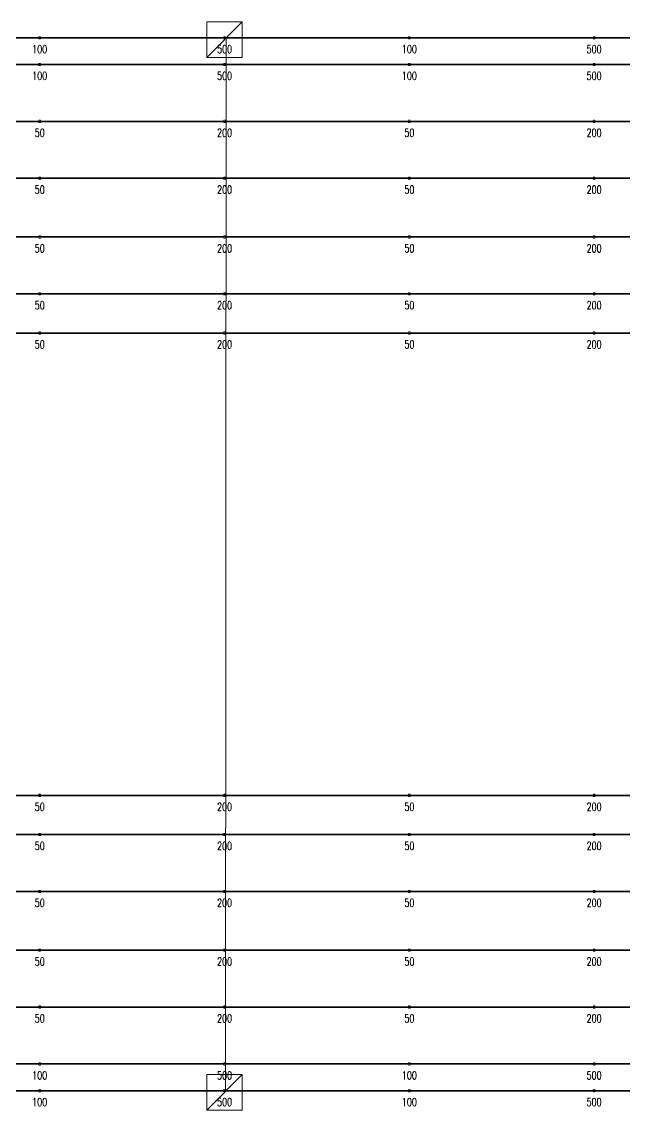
# Model space of a CAD drawing. Header units: millimetres. Extents: x 380619 to 446324, y 8350 to 38950.
# Drawn here: x 397345 to 414297, y 8350 to 38950 of the extents above; entities that cross this region are included whole.
import ezdxf

# ---------------------------------------------------------------- set-up
doc = ezdxf.new("R2010")
doc.units = ezdxf.units.MM
doc.layers.add('Current plane_Column', color=7, linetype='Continuous', true_color=0x4b00ff)
doc.layers.add('NDC_S-TENDON', color=6, linetype='Continuous', lineweight=35)
doc.layers.add('NDC_S_ANNO', color=7, linetype='Continuous', lineweight=20)
doc.styles.add('NDC_ANNO', font='', dxfattribs={"width": 0.8})
doc.styles.get('NDC_ANNO').set_extended_font_data('Dotum')

# ---------------------------------------------------------------- blocks, each defined once
blk = doc.blocks.new('HTB TDX')
at = {"layer": 'NDC_S-TENDON', "linetype": 'Continuous'}
for points, elevation in [([(15290, 29000, 20, 20, 0), (15270, 29035, 20, 20, 0), (15230, 29035, 20, 20, 0), (15210, 29000, 20, 20, 0), (15230, 28965, 20, 20, 0), (15270, 28965, 20, 20, 0)], 3200), ([(15290, 29000, 20, 20, 0), (15270, 29035, 20, 20, 0), (15230, 29035, 20, 20, 0), (15210, 29000, 20, 20, 0), (15230, 28965, 20, 20, 0), (15270, 28965, 20, 20, 0)], 3200), ([(20490, 29000, 20, 20, 0), (20470, 29035, 20, 20, 0), (20430, 29035, 20, 20, 0), (20410, 29000, 20, 20, 0), (20430, 28965, 20, 20, 0), (20470, 28965, 20, 20, 0)], 3600), ([(20490, 29000, 20, 20, 0), (20470, 29035, 20, 20, 0), (20430, 29035, 20, 20, 0), (20410, 29000, 20, 20, 0), (20430, 28965, 20, 20, 0), (20470, 28965, 20, 20, 0)], 3600), ([(20490, 29000, 20, 20, 0), (20470, 29035, 20, 20, 0), (20430, 29035, 20, 20, 0), (20410, 29000, 20, 20, 0), (20430, 28965, 20, 20, 0), (20470, 28965, 20, 20, 0)], 3600), ([(20490, 29000, 20, 20, 0), (20470, 29035, 20, 20, 0), (20430, 29035, 20, 20, 0), (20410, 29000, 20, 20, 0), (20430, 28965, 20, 20, 0), (20470, 28965, 20, 20, 0)], 3600), ([(25690, 29000, 20, 20, 0), (25670, 29035, 20, 20, 0), (25630, 29035, 20, 20, 0), (25610, 29000, 20, 20, 0), (25630, 28965, 20, 20, 0), (25670, 28965, 20, 20, 0)], 3200), ([(25690, 29000, 20, 20, 0), (25670, 29035, 20, 20, 0), (25630, 29035, 20, 20, 0), (25610, 29000, 20, 20, 0), (25630, 28965, 20, 20, 0), (25670, 28965, 20, 20, 0)], 3200), ([(30890, 29000, 20, 20, 0), (30870, 29035, 20, 20, 0), (30830, 29035, 20, 20, 0), (30810, 29000, 20, 20, 0), (30830, 28965, 20, 20, 0), (30870, 28965, 20, 20, 0)], 3600), ([(30890, 29000, 20, 20, 0), (30870, 29035, 20, 20, 0), (30830, 29035, 20, 20, 0), (30810, 29000, 20, 20, 0), (30830, 28965, 20, 20, 0), (30870, 28965, 20, 20, 0)], 3600), ([(30890, 29000, 20, 20, 0), (30870, 29035, 20, 20, 0), (30830, 29035, 20, 20, 0), (30810, 29000, 20, 20, 0), (30830, 28965, 20, 20, 0), (30870, 28965, 20, 20, 0)], 3600), ([(30890, 29000, 20, 20, 0), (30870, 29035, 20, 20, 0), (30830, 29035, 20, 20, 0), (30810, 29000, 20, 20, 0), (30830, 28965, 20, 20, 0), (30870, 28965, 20, 20, 0)], 3600), ([(15290, 28250, 20, 20, 0), (15270, 28285, 20, 20, 0), (15230, 28285, 20, 20, 0), (15210, 28250, 20, 20, 0), (15230, 28215, 20, 20, 0), (15270, 28215, 20, 20, 0)], 3200), ([(15290, 28250, 20, 20, 0), (15270, 28285, 20, 20, 0), (15230, 28285, 20, 20, 0), (15210, 28250, 20, 20, 0), (15230, 28215, 20, 20, 0), (15270, 28215, 20, 20, 0)], 3200), ([(20490, 28250, 20, 20, 0), (20470, 28285, 20, 20, 0), (20430, 28285, 20, 20, 0), (20410, 28250, 20, 20, 0), (20430, 28215, 20, 20, 0), (20470, 28215, 20, 20, 0)], 3600), ([(20490, 28250, 20, 20, 0), (20470, 28285, 20, 20, 0), (20430, 28285, 20, 20, 0), (20410, 28250, 20, 20, 0), (20430, 28215, 20, 20, 0), (20470, 28215, 20, 20, 0)], 3600), ([(20490, 28250, 20, 20, 0), (20470, 28285, 20, 20, 0), (20430, 28285, 20, 20, 0), (20410, 28250, 20, 20, 0), (20430, 28215, 20, 20, 0), (20470, 28215, 20, 20, 0)], 3600), ([(20490, 28250, 20, 20, 0), (20470, 28285, 20, 20, 0), (20430, 28285, 20, 20, 0), (20410, 28250, 20, 20, 0), (20430, 28215, 20, 20, 0), (20470, 28215, 20, 20, 0)], 3600), ([(25690, 28250, 20, 20, 0), (25670, 28285, 20, 20, 0), (25630, 28285, 20, 20, 0), (25610, 28250, 20, 20, 0), (25630, 28215, 20, 20, 0), (25670, 28215, 20, 20, 0)], 3200), ([(25690, 28250, 20, 20, 0), (25670, 28285, 20, 20, 0), (25630, 28285, 20, 20, 0), (25610, 28250, 20, 20, 0), (25630, 28215, 20, 20, 0), (25670, 28215, 20, 20, 0)], 3200), ([(30890, 28250, 20, 20, 0), (30870, 28285, 20, 20, 0), (30830, 28285, 20, 20, 0), (30810, 28250, 20, 20, 0), (30830, 28215, 20, 20, 0), (30870, 28215, 20, 20, 0)], 3600), ([(30890, 28250, 20, 20, 0), (30870, 28285, 20, 20, 0), (30830, 28285, 20, 20, 0), (30810, 28250, 20, 20, 0), (30830, 28215, 20, 20, 0), (30870, 28215, 20, 20, 0)], 3600), ([(30890, 28250, 20, 20, 0), (30870, 28285, 20, 20, 0), (30830, 28285, 20, 20, 0), (30810, 28250, 20, 20, 0), (30830, 28215, 20, 20, 0), (30870, 28215, 20, 20, 0)], 3600), ([(30890, 28250, 20, 20, 0), (30870, 28285, 20, 20, 0), (30830, 28285, 20, 20, 0), (30810, 28250, 20, 20, 0), (30830, 28215, 20, 20, 0), (30870, 28215, 20, 20, 0)], 3600), ([(15290, 26650, 20, 20, 0), (15270, 26685, 20, 20, 0), (15230, 26685, 20, 20, 0), (15210, 26650, 20, 20, 0), (15230, 26615, 20, 20, 0), (15270, 26615, 20, 20, 0)], 3500), ([(15290, 26650, 20, 20, 0), (15270, 26685, 20, 20, 0), (15230, 26685, 20, 20, 0), (15210, 26650, 20, 20, 0), (15230, 26615, 20, 20, 0), (15270, 26615, 20, 20, 0)], 3500), ([(20490, 26650, 20, 20, 0), (20470, 26685, 20, 20, 0), (20430, 26685, 20, 20, 0), (20410, 26650, 20, 20, 0), (20430, 26615, 20, 20, 0), (20470, 26615, 20, 20, 0)], 3650), ([(20490, 26650, 20, 20, 0), (20470, 26685, 20, 20, 0), (20430, 26685, 20, 20, 0), (20410, 26650, 20, 20, 0), (20430, 26615, 20, 20, 0), (20470, 26615, 20, 20, 0)], 3650), ([(20490, 26650, 20, 20, 0), (20470, 26685, 20, 20, 0), (20430, 26685, 20, 20, 0), (20410, 26650, 20, 20, 0), (20430, 26615, 20, 20, 0), (20470, 26615, 20, 20, 0)], 3650), ([(20490, 26650, 20, 20, 0), (20470, 26685, 20, 20, 0), (20430, 26685, 20, 20, 0), (20410, 26650, 20, 20, 0), (20430, 26615, 20, 20, 0), (20470, 26615, 20, 20, 0)], 3650), ([(25690, 26650, 20, 20, 0), (25670, 26685, 20, 20, 0), (25630, 26685, 20, 20, 0), (25610, 26650, 20, 20, 0), (25630, 26615, 20, 20, 0), (25670, 26615, 20, 20, 0)], 3500), ([(25690, 26650, 20, 20, 0), (25670, 26685, 20, 20, 0), (25630, 26685, 20, 20, 0), (25610, 26650, 20, 20, 0), (25630, 26615, 20, 20, 0), (25670, 26615, 20, 20, 0)], 3500), ([(30890, 26650, 20, 20, 0), (30870, 26685, 20, 20, 0), (30830, 26685, 20, 20, 0), (30810, 26650, 20, 20, 0), (30830, 26615, 20, 20, 0), (30870, 26615, 20, 20, 0)], 3650), ([(30890, 26650, 20, 20, 0), (30870, 26685, 20, 20, 0), (30830, 26685, 20, 20, 0), (30810, 26650, 20, 20, 0), (30830, 26615, 20, 20, 0), (30870, 26615, 20, 20, 0)], 3650), ([(30890, 26650, 20, 20, 0), (30870, 26685, 20, 20, 0), (30830, 26685, 20, 20, 0), (30810, 26650, 20, 20, 0), (30830, 26615, 20, 20, 0), (30870, 26615, 20, 20, 0)], 3650), ([(30890, 26650, 20, 20, 0), (30870, 26685, 20, 20, 0), (30830, 26685, 20, 20, 0), (30810, 26650, 20, 20, 0), (30830, 26615, 20, 20, 0), (30870, 26615, 20, 20, 0)], 3650), ([(15290, 25050, 20, 20, 0), (15270, 25085, 20, 20, 0), (15230, 25085, 20, 20, 0), (15210, 25050, 20, 20, 0), (15230, 25015, 20, 20, 0), (15270, 25015, 20, 20, 0)], 3500), ([(15290, 25050, 20, 20, 0), (15270, 25085, 20, 20, 0), (15230, 25085, 20, 20, 0), (15210, 25050, 20, 20, 0), (15230, 25015, 20, 20, 0), (15270, 25015, 20, 20, 0)], 3500), ([(20490, 25050, 20, 20, 0), (20470, 25085, 20, 20, 0), (20430, 25085, 20, 20, 0), (20410, 25050, 20, 20, 0), (20430, 25015, 20, 20, 0), (20470, 25015, 20, 20, 0)], 3650), ([(20490, 25050, 20, 20, 0), (20470, 25085, 20, 20, 0), (20430, 25085, 20, 20, 0), (20410, 25050, 20, 20, 0), (20430, 25015, 20, 20, 0), (20470, 25015, 20, 20, 0)], 3650), ([(20490, 25050, 20, 20, 0), (20470, 25085, 20, 20, 0), (20430, 25085, 20, 20, 0), (20410, 25050, 20, 20, 0), (20430, 25015, 20, 20, 0), (20470, 25015, 20, 20, 0)], 3650), ([(20490, 25050, 20, 20, 0), (20470, 25085, 20, 20, 0), (20430, 25085, 20, 20, 0), (20410, 25050, 20, 20, 0), (20430, 25015, 20, 20, 0), (20470, 25015, 20, 20, 0)], 3650), ([(25690, 25050, 20, 20, 0), (25670, 25085, 20, 20, 0), (25630, 25085, 20, 20, 0), (25610, 25050, 20, 20, 0), (25630, 25015, 20, 20, 0), (25670, 25015, 20, 20, 0)], 3500), ([(25690, 25050, 20, 20, 0), (25670, 25085, 20, 20, 0), (25630, 25085, 20, 20, 0), (25610, 25050, 20, 20, 0), (25630, 25015, 20, 20, 0), (25670, 25015, 20, 20, 0)], 3500), ([(30890, 25050, 20, 20, 0), (30870, 25085, 20, 20, 0), (30830, 25085, 20, 20, 0), (30810, 25050, 20, 20, 0), (30830, 25015, 20, 20, 0), (30870, 25015, 20, 20, 0)], 3650), ([(30890, 25050, 20, 20, 0), (30870, 25085, 20, 20, 0), (30830, 25085, 20, 20, 0), (30810, 25050, 20, 20, 0), (30830, 25015, 20, 20, 0), (30870, 25015, 20, 20, 0)], 3650), ([(30890, 25050, 20, 20, 0), (30870, 25085, 20, 20, 0), (30830, 25085, 20, 20, 0), (30810, 25050, 20, 20, 0), (30830, 25015, 20, 20, 0), (30870, 25015, 20, 20, 0)], 3650), ([(30890, 25050, 20, 20, 0), (30870, 25085, 20, 20, 0), (30830, 25085, 20, 20, 0), (30810, 25050, 20, 20, 0), (30830, 25015, 20, 20, 0), (30870, 25015, 20, 20, 0)], 3650), ([(15290, 23400, 20, 20, 0), (15270, 23435, 20, 20, 0), (15230, 23435, 20, 20, 0), (15210, 23400, 20, 20, 0), (15230, 23365, 20, 20, 0), (15270, 23365, 20, 20, 0)], 3500), ([(15290, 23400, 20, 20, 0), (15270, 23435, 20, 20, 0), (15230, 23435, 20, 20, 0), (15210, 23400, 20, 20, 0), (15230, 23365, 20, 20, 0), (15270, 23365, 20, 20, 0)], 3500), ([(20490, 23400, 20, 20, 0), (20470, 23435, 20, 20, 0), (20430, 23435, 20, 20, 0), (20410, 23400, 20, 20, 0), (20430, 23365, 20, 20, 0), (20470, 23365, 20, 20, 0)], 3650), ([(20490, 23400, 20, 20, 0), (20470, 23435, 20, 20, 0), (20430, 23435, 20, 20, 0), (20410, 23400, 20, 20, 0), (20430, 23365, 20, 20, 0), (20470, 23365, 20, 20, 0)], 3650), ([(20490, 23400, 20, 20, 0), (20470, 23435, 20, 20, 0), (20430, 23435, 20, 20, 0), (20410, 23400, 20, 20, 0), (20430, 23365, 20, 20, 0), (20470, 23365, 20, 20, 0)], 3650), ([(20490, 23400, 20, 20, 0), (20470, 23435, 20, 20, 0), (20430, 23435, 20, 20, 0), (20410, 23400, 20, 20, 0), (20430, 23365, 20, 20, 0), (20470, 23365, 20, 20, 0)], 3650), ([(25690, 23400, 20, 20, 0), (25670, 23435, 20, 20, 0), (25630, 23435, 20, 20, 0), (25610, 23400, 20, 20, 0), (25630, 23365, 20, 20, 0), (25670, 23365, 20, 20, 0)], 3500), ([(25690, 23400, 20, 20, 0), (25670, 23435, 20, 20, 0), (25630, 23435, 20, 20, 0), (25610, 23400, 20, 20, 0), (25630, 23365, 20, 20, 0), (25670, 23365, 20, 20, 0)], 3500), ([(30890, 23400, 20, 20, 0), (30870, 23435, 20, 20, 0), (30830, 23435, 20, 20, 0), (30810, 23400, 20, 20, 0), (30830, 23365, 20, 20, 0), (30870, 23365, 20, 20, 0)], 3650), ([(30890, 23400, 20, 20, 0), (30870, 23435, 20, 20, 0), (30830, 23435, 20, 20, 0), (30810, 23400, 20, 20, 0), (30830, 23365, 20, 20, 0), (30870, 23365, 20, 20, 0)], 3650), ([(30890, 23400, 20, 20, 0), (30870, 23435, 20, 20, 0), (30830, 23435, 20, 20, 0), (30810, 23400, 20, 20, 0), (30830, 23365, 20, 20, 0), (30870, 23365, 20, 20, 0)], 3650), ([(30890, 23400, 20, 20, 0), (30870, 23435, 20, 20, 0), (30830, 23435, 20, 20, 0), (30810, 23400, 20, 20, 0), (30830, 23365, 20, 20, 0), (30870, 23365, 20, 20, 0)], 3650), ([(15290, 21800, 20, 20, 0), (15270, 21835, 20, 20, 0), (15230, 21835, 20, 20, 0), (15210, 21800, 20, 20, 0), (15230, 21765, 20, 20, 0), (15270, 21765, 20, 20, 0)], 3500), ([(15290, 21800, 20, 20, 0), (15270, 21835, 20, 20, 0), (15230, 21835, 20, 20, 0), (15210, 21800, 20, 20, 0), (15230, 21765, 20, 20, 0), (15270, 21765, 20, 20, 0)], 3500), ([(20490, 21800, 20, 20, 0), (20470, 21835, 20, 20, 0), (20430, 21835, 20, 20, 0), (20410, 21800, 20, 20, 0), (20430, 21765, 20, 20, 0), (20470, 21765, 20, 20, 0)], 3650), ([(20490, 21800, 20, 20, 0), (20470, 21835, 20, 20, 0), (20430, 21835, 20, 20, 0), (20410, 21800, 20, 20, 0), (20430, 21765, 20, 20, 0), (20470, 21765, 20, 20, 0)], 3650), ([(20490, 21800, 20, 20, 0), (20470, 21835, 20, 20, 0), (20430, 21835, 20, 20, 0), (20410, 21800, 20, 20, 0), (20430, 21765, 20, 20, 0), (20470, 21765, 20, 20, 0)], 3650), ([(20490, 21800, 20, 20, 0), (20470, 21835, 20, 20, 0), (20430, 21835, 20, 20, 0), (20410, 21800, 20, 20, 0), (20430, 21765, 20, 20, 0), (20470, 21765, 20, 20, 0)], 3650), ([(25690, 21800, 20, 20, 0), (25670, 21835, 20, 20, 0), (25630, 21835, 20, 20, 0), (25610, 21800, 20, 20, 0), (25630, 21765, 20, 20, 0), (25670, 21765, 20, 20, 0)], 3500), ([(25690, 21800, 20, 20, 0), (25670, 21835, 20, 20, 0), (25630, 21835, 20, 20, 0), (25610, 21800, 20, 20, 0), (25630, 21765, 20, 20, 0), (25670, 21765, 20, 20, 0)], 3500), ([(30890, 21800, 20, 20, 0), (30870, 21835, 20, 20, 0), (30830, 21835, 20, 20, 0), (30810, 21800, 20, 20, 0), (30830, 21765, 20, 20, 0), (30870, 21765, 20, 20, 0)], 3650), ([(30890, 21800, 20, 20, 0), (30870, 21835, 20, 20, 0), (30830, 21835, 20, 20, 0), (30810, 21800, 20, 20, 0), (30830, 21765, 20, 20, 0), (30870, 21765, 20, 20, 0)], 3650), ([(30890, 21800, 20, 20, 0), (30870, 21835, 20, 20, 0), (30830, 21835, 20, 20, 0), (30810, 21800, 20, 20, 0), (30830, 21765, 20, 20, 0), (30870, 21765, 20, 20, 0)], 3650), ([(30890, 21800, 20, 20, 0), (30870, 21835, 20, 20, 0), (30830, 21835, 20, 20, 0), (30810, 21800, 20, 20, 0), (30830, 21765, 20, 20, 0), (30870, 21765, 20, 20, 0)], 3650), ([(15290, 20700, 20, 20, 0), (15270, 20735, 20, 20, 0), (15230, 20735, 20, 20, 0), (15210, 20700, 20, 20, 0), (15230, 20665, 20, 20, 0), (15270, 20665, 20, 20, 0)], 3500), ([(15290, 20700, 20, 20, 0), (15270, 20735, 20, 20, 0), (15230, 20735, 20, 20, 0), (15210, 20700, 20, 20, 0), (15230, 20665, 20, 20, 0), (15270, 20665, 20, 20, 0)], 3500), ([(20490, 20700, 20, 20, 0), (20470, 20735, 20, 20, 0), (20430, 20735, 20, 20, 0), (20410, 20700, 20, 20, 0), (20430, 20665, 20, 20, 0), (20470, 20665, 20, 20, 0)], 3650), ([(20490, 20700, 20, 20, 0), (20470, 20735, 20, 20, 0), (20430, 20735, 20, 20, 0), (20410, 20700, 20, 20, 0), (20430, 20665, 20, 20, 0), (20470, 20665, 20, 20, 0)], 3650), ([(20490, 20700, 20, 20, 0), (20470, 20735, 20, 20, 0), (20430, 20735, 20, 20, 0), (20410, 20700, 20, 20, 0), (20430, 20665, 20, 20, 0), (20470, 20665, 20, 20, 0)], 3650), ([(20490, 20700, 20, 20, 0), (20470, 20735, 20, 20, 0), (20430, 20735, 20, 20, 0), (20410, 20700, 20, 20, 0), (20430, 20665, 20, 20, 0), (20470, 20665, 20, 20, 0)], 3650), ([(25690, 20700, 20, 20, 0), (25670, 20735, 20, 20, 0), (25630, 20735, 20, 20, 0), (25610, 20700, 20, 20, 0), (25630, 20665, 20, 20, 0), (25670, 20665, 20, 20, 0)], 3500), ([(25690, 20700, 20, 20, 0), (25670, 20735, 20, 20, 0), (25630, 20735, 20, 20, 0), (25610, 20700, 20, 20, 0), (25630, 20665, 20, 20, 0), (25670, 20665, 20, 20, 0)], 3500), ([(30890, 20700, 20, 20, 0), (30870, 20735, 20, 20, 0), (30830, 20735, 20, 20, 0), (30810, 20700, 20, 20, 0), (30830, 20665, 20, 20, 0), (30870, 20665, 20, 20, 0)], 3650), ([(30890, 20700, 20, 20, 0), (30870, 20735, 20, 20, 0), (30830, 20735, 20, 20, 0), (30810, 20700, 20, 20, 0), (30830, 20665, 20, 20, 0), (30870, 20665, 20, 20, 0)], 3650), ([(30890, 20700, 20, 20, 0), (30870, 20735, 20, 20, 0), (30830, 20735, 20, 20, 0), (30810, 20700, 20, 20, 0), (30830, 20665, 20, 20, 0), (30870, 20665, 20, 20, 0)], 3650), ([(30890, 20700, 20, 20, 0), (30870, 20735, 20, 20, 0), (30830, 20735, 20, 20, 0), (30810, 20700, 20, 20, 0), (30830, 20665, 20, 20, 0), (30870, 20665, 20, 20, 0)], 3650), ([(15290, 7700, 20, 20, 0), (15270, 7735, 20, 20, 0), (15230, 7735, 20, 20, 0), (15210, 7700, 20, 20, 0), (15230, 7665, 20, 20, 0), (15270, 7665, 20, 20, 0)], 3500), ([(15290, 7700, 20, 20, 0), (15270, 7735, 20, 20, 0), (15230, 7735, 20, 20, 0), (15210, 7700, 20, 20, 0), (15230, 7665, 20, 20, 0), (15270, 7665, 20, 20, 0)], 3500), ([(20490, 7700, 20, 20, 0), (20470, 7735, 20, 20, 0), (20430, 7735, 20, 20, 0), (20410, 7700, 20, 20, 0), (20430, 7665, 20, 20, 0), (20470, 7665, 20, 20, 0)], 3650), ([(20490, 7700, 20, 20, 0), (20470, 7735, 20, 20, 0), (20430, 7735, 20, 20, 0), (20410, 7700, 20, 20, 0), (20430, 7665, 20, 20, 0), (20470, 7665, 20, 20, 0)], 3650), ([(20490, 7700, 20, 20, 0), (20470, 7735, 20, 20, 0), (20430, 7735, 20, 20, 0), (20410, 7700, 20, 20, 0), (20430, 7665, 20, 20, 0), (20470, 7665, 20, 20, 0)], 3650), ([(20490, 7700, 20, 20, 0), (20470, 7735, 20, 20, 0), (20430, 7735, 20, 20, 0), (20410, 7700, 20, 20, 0), (20430, 7665, 20, 20, 0), (20470, 7665, 20, 20, 0)], 3650), ([(25690, 7700, 20, 20, 0), (25670, 7735, 20, 20, 0), (25630, 7735, 20, 20, 0), (25610, 7700, 20, 20, 0), (25630, 7665, 20, 20, 0), (25670, 7665, 20, 20, 0)], 3500), ([(25690, 7700, 20, 20, 0), (25670, 7735, 20, 20, 0), (25630, 7735, 20, 20, 0), (25610, 7700, 20, 20, 0), (25630, 7665, 20, 20, 0), (25670, 7665, 20, 20, 0)], 3500), ([(30890, 7700, 20, 20, 0), (30870, 7735, 20, 20, 0), (30830, 7735, 20, 20, 0), (30810, 7700, 20, 20, 0), (30830, 7665, 20, 20, 0), (30870, 7665, 20, 20, 0)], 3650), ([(30890, 7700, 20, 20, 0), (30870, 7735, 20, 20, 0), (30830, 7735, 20, 20, 0), (30810, 7700, 20, 20, 0), (30830, 7665, 20, 20, 0), (30870, 7665, 20, 20, 0)], 3650), ([(30890, 7700, 20, 20, 0), (30870, 7735, 20, 20, 0), (30830, 7735, 20, 20, 0), (30810, 7700, 20, 20, 0), (30830, 7665, 20, 20, 0), (30870, 7665, 20, 20, 0)], 3650), ([(30890, 7700, 20, 20, 0), (30870, 7735, 20, 20, 0), (30830, 7735, 20, 20, 0), (30810, 7700, 20, 20, 0), (30830, 7665, 20, 20, 0), (30870, 7665, 20, 20, 0)], 3650), ([(15290, 6600, 20, 20, 0), (15270, 6635, 20, 20, 0), (15230, 6635, 20, 20, 0), (15210, 6600, 20, 20, 0), (15230, 6565, 20, 20, 0), (15270, 6565, 20, 20, 0)], 3500), ([(15290, 6600, 20, 20, 0), (15270, 6635, 20, 20, 0), (15230, 6635, 20, 20, 0), (15210, 6600, 20, 20, 0), (15230, 6565, 20, 20, 0), (15270, 6565, 20, 20, 0)], 3500), ([(20490, 6600, 20, 20, 0), (20470, 6635, 20, 20, 0), (20430, 6635, 20, 20, 0), (20410, 6600, 20, 20, 0), (20430, 6565, 20, 20, 0), (20470, 6565, 20, 20, 0)], 3650), ([(20490, 6600, 20, 20, 0), (20470, 6635, 20, 20, 0), (20430, 6635, 20, 20, 0), (20410, 6600, 20, 20, 0), (20430, 6565, 20, 20, 0), (20470, 6565, 20, 20, 0)], 3650), ([(20490, 6600, 20, 20, 0), (20470, 6635, 20, 20, 0), (20430, 6635, 20, 20, 0), (20410, 6600, 20, 20, 0), (20430, 6565, 20, 20, 0), (20470, 6565, 20, 20, 0)], 3650), ([(20490, 6600, 20, 20, 0), (20470, 6635, 20, 20, 0), (20430, 6635, 20, 20, 0), (20410, 6600, 20, 20, 0), (20430, 6565, 20, 20, 0), (20470, 6565, 20, 20, 0)], 3650), ([(25690, 6600, 20, 20, 0), (25670, 6635, 20, 20, 0), (25630, 6635, 20, 20, 0), (25610, 6600, 20, 20, 0), (25630, 6565, 20, 20, 0), (25670, 6565, 20, 20, 0)], 3500), ([(25690, 6600, 20, 20, 0), (25670, 6635, 20, 20, 0), (25630, 6635, 20, 20, 0), (25610, 6600, 20, 20, 0), (25630, 6565, 20, 20, 0), (25670, 6565, 20, 20, 0)], 3500), ([(30890, 6600, 20, 20, 0), (30870, 6635, 20, 20, 0), (30830, 6635, 20, 20, 0), (30810, 6600, 20, 20, 0), (30830, 6565, 20, 20, 0), (30870, 6565, 20, 20, 0)], 3650), ([(30890, 6600, 20, 20, 0), (30870, 6635, 20, 20, 0), (30830, 6635, 20, 20, 0), (30810, 6600, 20, 20, 0), (30830, 6565, 20, 20, 0), (30870, 6565, 20, 20, 0)], 3650), ([(30890, 6600, 20, 20, 0), (30870, 6635, 20, 20, 0), (30830, 6635, 20, 20, 0), (30810, 6600, 20, 20, 0), (30830, 6565, 20, 20, 0), (30870, 6565, 20, 20, 0)], 3650), ([(30890, 6600, 20, 20, 0), (30870, 6635, 20, 20, 0), (30830, 6635, 20, 20, 0), (30810, 6600, 20, 20, 0), (30830, 6565, 20, 20, 0), (30870, 6565, 20, 20, 0)], 3650), ([(15290, 5000, 20, 20, 0), (15270, 5035, 20, 20, 0), (15230, 5035, 20, 20, 0), (15210, 5000, 20, 20, 0), (15230, 4965, 20, 20, 0), (15270, 4965, 20, 20, 0)], 3500), ([(15290, 5000, 20, 20, 0), (15270, 5035, 20, 20, 0), (15230, 5035, 20, 20, 0), (15210, 5000, 20, 20, 0), (15230, 4965, 20, 20, 0), (15270, 4965, 20, 20, 0)], 3500), ([(20490, 5000, 20, 20, 0), (20470, 5035, 20, 20, 0), (20430, 5035, 20, 20, 0), (20410, 5000, 20, 20, 0), (20430, 4965, 20, 20, 0), (20470, 4965, 20, 20, 0)], 3650), ([(20490, 5000, 20, 20, 0), (20470, 5035, 20, 20, 0), (20430, 5035, 20, 20, 0), (20410, 5000, 20, 20, 0), (20430, 4965, 20, 20, 0), (20470, 4965, 20, 20, 0)], 3650), ([(20490, 5000, 20, 20, 0), (20470, 5035, 20, 20, 0), (20430, 5035, 20, 20, 0), (20410, 5000, 20, 20, 0), (20430, 4965, 20, 20, 0), (20470, 4965, 20, 20, 0)], 3650), ([(20490, 5000, 20, 20, 0), (20470, 5035, 20, 20, 0), (20430, 5035, 20, 20, 0), (20410, 5000, 20, 20, 0), (20430, 4965, 20, 20, 0), (20470, 4965, 20, 20, 0)], 3650), ([(25690, 5000, 20, 20, 0), (25670, 5035, 20, 20, 0), (25630, 5035, 20, 20, 0), (25610, 5000, 20, 20, 0), (25630, 4965, 20, 20, 0), (25670, 4965, 20, 20, 0)], 3500), ([(25690, 5000, 20, 20, 0), (25670, 5035, 20, 20, 0), (25630, 5035, 20, 20, 0), (25610, 5000, 20, 20, 0), (25630, 4965, 20, 20, 0), (25670, 4965, 20, 20, 0)], 3500), ([(30890, 5000, 20, 20, 0), (30870, 5035, 20, 20, 0), (30830, 5035, 20, 20, 0), (30810, 5000, 20, 20, 0), (30830, 4965, 20, 20, 0), (30870, 4965, 20, 20, 0)], 3650), ([(30890, 5000, 20, 20, 0), (30870, 5035, 20, 20, 0), (30830, 5035, 20, 20, 0), (30810, 5000, 20, 20, 0), (30830, 4965, 20, 20, 0), (30870, 4965, 20, 20, 0)], 3650), ([(30890, 5000, 20, 20, 0), (30870, 5035, 20, 20, 0), (30830, 5035, 20, 20, 0), (30810, 5000, 20, 20, 0), (30830, 4965, 20, 20, 0), (30870, 4965, 20, 20, 0)], 3650), ([(30890, 5000, 20, 20, 0), (30870, 5035, 20, 20, 0), (30830, 5035, 20, 20, 0), (30810, 5000, 20, 20, 0), (30830, 4965, 20, 20, 0), (30870, 4965, 20, 20, 0)], 3650), ([(15290, 3350, 20, 20, 0), (15270, 3385, 20, 20, 0), (15230, 3385, 20, 20, 0), (15210, 3350, 20, 20, 0), (15230, 3315, 20, 20, 0), (15270, 3315, 20, 20, 0)], 3500), ([(15290, 3350, 20, 20, 0), (15270, 3385, 20, 20, 0), (15230, 3385, 20, 20, 0), (15210, 3350, 20, 20, 0), (15230, 3315, 20, 20, 0), (15270, 3315, 20, 20, 0)], 3500), ([(20490, 3350, 20, 20, 0), (20470, 3385, 20, 20, 0), (20430, 3385, 20, 20, 0), (20410, 3350, 20, 20, 0), (20430, 3315, 20, 20, 0), (20470, 3315, 20, 20, 0)], 3650), ([(20490, 3350, 20, 20, 0), (20470, 3385, 20, 20, 0), (20430, 3385, 20, 20, 0), (20410, 3350, 20, 20, 0), (20430, 3315, 20, 20, 0), (20470, 3315, 20, 20, 0)], 3650), ([(20490, 3350, 20, 20, 0), (20470, 3385, 20, 20, 0), (20430, 3385, 20, 20, 0), (20410, 3350, 20, 20, 0), (20430, 3315, 20, 20, 0), (20470, 3315, 20, 20, 0)], 3650), ([(20490, 3350, 20, 20, 0), (20470, 3385, 20, 20, 0), (20430, 3385, 20, 20, 0), (20410, 3350, 20, 20, 0), (20430, 3315, 20, 20, 0), (20470, 3315, 20, 20, 0)], 3650), ([(25690, 3350, 20, 20, 0), (25670, 3385, 20, 20, 0), (25630, 3385, 20, 20, 0), (25610, 3350, 20, 20, 0), (25630, 3315, 20, 20, 0), (25670, 3315, 20, 20, 0)], 3500), ([(25690, 3350, 20, 20, 0), (25670, 3385, 20, 20, 0), (25630, 3385, 20, 20, 0), (25610, 3350, 20, 20, 0), (25630, 3315, 20, 20, 0), (25670, 3315, 20, 20, 0)], 3500), ([(30890, 3350, 20, 20, 0), (30870, 3385, 20, 20, 0), (30830, 3385, 20, 20, 0), (30810, 3350, 20, 20, 0), (30830, 3315, 20, 20, 0), (30870, 3315, 20, 20, 0)], 3650), ([(30890, 3350, 20, 20, 0), (30870, 3385, 20, 20, 0), (30830, 3385, 20, 20, 0), (30810, 3350, 20, 20, 0), (30830, 3315, 20, 20, 0), (30870, 3315, 20, 20, 0)], 3650), ([(30890, 3350, 20, 20, 0), (30870, 3385, 20, 20, 0), (30830, 3385, 20, 20, 0), (30810, 3350, 20, 20, 0), (30830, 3315, 20, 20, 0), (30870, 3315, 20, 20, 0)], 3650), ([(30890, 3350, 20, 20, 0), (30870, 3385, 20, 20, 0), (30830, 3385, 20, 20, 0), (30810, 3350, 20, 20, 0), (30830, 3315, 20, 20, 0), (30870, 3315, 20, 20, 0)], 3650), ([(15290, 1750, 20, 20, 0), (15270, 1785, 20, 20, 0), (15230, 1785, 20, 20, 0), (15210, 1750, 20, 20, 0), (15230, 1715, 20, 20, 0), (15270, 1715, 20, 20, 0)], 3500), ([(15290, 1750, 20, 20, 0), (15270, 1785, 20, 20, 0), (15230, 1785, 20, 20, 0), (15210, 1750, 20, 20, 0), (15230, 1715, 20, 20, 0), (15270, 1715, 20, 20, 0)], 3500), ([(20490, 1750, 20, 20, 0), (20470, 1785, 20, 20, 0), (20430, 1785, 20, 20, 0), (20410, 1750, 20, 20, 0), (20430, 1715, 20, 20, 0), (20470, 1715, 20, 20, 0)], 3650), ([(20490, 1750, 20, 20, 0), (20470, 1785, 20, 20, 0), (20430, 1785, 20, 20, 0), (20410, 1750, 20, 20, 0), (20430, 1715, 20, 20, 0), (20470, 1715, 20, 20, 0)], 3650), ([(20490, 1750, 20, 20, 0), (20470, 1785, 20, 20, 0), (20430, 1785, 20, 20, 0), (20410, 1750, 20, 20, 0), (20430, 1715, 20, 20, 0), (20470, 1715, 20, 20, 0)], 3650), ([(20490, 1750, 20, 20, 0), (20470, 1785, 20, 20, 0), (20430, 1785, 20, 20, 0), (20410, 1750, 20, 20, 0), (20430, 1715, 20, 20, 0), (20470, 1715, 20, 20, 0)], 3650), ([(25690, 1750, 20, 20, 0), (25670, 1785, 20, 20, 0), (25630, 1785, 20, 20, 0), (25610, 1750, 20, 20, 0), (25630, 1715, 20, 20, 0), (25670, 1715, 20, 20, 0)], 3500), ([(25690, 1750, 20, 20, 0), (25670, 1785, 20, 20, 0), (25630, 1785, 20, 20, 0), (25610, 1750, 20, 20, 0), (25630, 1715, 20, 20, 0), (25670, 1715, 20, 20, 0)], 3500), ([(30890, 1750, 20, 20, 0), (30870, 1785, 20, 20, 0), (30830, 1785, 20, 20, 0), (30810, 1750, 20, 20, 0), (30830, 1715, 20, 20, 0), (30870, 1715, 20, 20, 0)], 3650), ([(30890, 1750, 20, 20, 0), (30870, 1785, 20, 20, 0), (30830, 1785, 20, 20, 0), (30810, 1750, 20, 20, 0), (30830, 1715, 20, 20, 0), (30870, 1715, 20, 20, 0)], 3650), ([(30890, 1750, 20, 20, 0), (30870, 1785, 20, 20, 0), (30830, 1785, 20, 20, 0), (30810, 1750, 20, 20, 0), (30830, 1715, 20, 20, 0), (30870, 1715, 20, 20, 0)], 3650), ([(30890, 1750, 20, 20, 0), (30870, 1785, 20, 20, 0), (30830, 1785, 20, 20, 0), (30810, 1750, 20, 20, 0), (30830, 1715, 20, 20, 0), (30870, 1715, 20, 20, 0)], 3650), ([(15290, 150, 20, 20, 0), (15270, 185, 20, 20, 0), (15230, 185, 20, 20, 0), (15210, 150, 20, 20, 0), (15230, 115, 20, 20, 0), (15270, 115, 20, 20, 0)], 3200), ([(15290, 150, 20, 20, 0), (15270, 185, 20, 20, 0), (15230, 185, 20, 20, 0), (15210, 150, 20, 20, 0), (15230, 115, 20, 20, 0), (15270, 115, 20, 20, 0)], 3200), ([(20490, 150, 20, 20, 0), (20470, 185, 20, 20, 0), (20430, 185, 20, 20, 0), (20410, 150, 20, 20, 0), (20430, 115, 20, 20, 0), (20470, 115, 20, 20, 0)], 3600), ([(20490, 150, 20, 20, 0), (20470, 185, 20, 20, 0), (20430, 185, 20, 20, 0), (20410, 150, 20, 20, 0), (20430, 115, 20, 20, 0), (20470, 115, 20, 20, 0)], 3600), ([(20490, 150, 20, 20, 0), (20470, 185, 20, 20, 0), (20430, 185, 20, 20, 0), (20410, 150, 20, 20, 0), (20430, 115, 20, 20, 0), (20470, 115, 20, 20, 0)], 3600), ([(20490, 150, 20, 20, 0), (20470, 185, 20, 20, 0), (20430, 185, 20, 20, 0), (20410, 150, 20, 20, 0), (20430, 115, 20, 20, 0), (20470, 115, 20, 20, 0)], 3600), ([(25690, 150, 20, 20, 0), (25670, 185, 20, 20, 0), (25630, 185, 20, 20, 0), (25610, 150, 20, 20, 0), (25630, 115, 20, 20, 0), (25670, 115, 20, 20, 0)], 3200), ([(25690, 150, 20, 20, 0), (25670, 185, 20, 20, 0), (25630, 185, 20, 20, 0), (25610, 150, 20, 20, 0), (25630, 115, 20, 20, 0), (25670, 115, 20, 20, 0)], 3200), ([(30890, 150, 20, 20, 0), (30870, 185, 20, 20, 0), (30830, 185, 20, 20, 0), (30810, 150, 20, 20, 0), (30830, 115, 20, 20, 0), (30870, 115, 20, 20, 0)], 3600), ([(30890, 150, 20, 20, 0), (30870, 185, 20, 20, 0), (30830, 185, 20, 20, 0), (30810, 150, 20, 20, 0), (30830, 115, 20, 20, 0), (30870, 115, 20, 20, 0)], 3600), ([(30890, 150, 20, 20, 0), (30870, 185, 20, 20, 0), (30830, 185, 20, 20, 0), (30810, 150, 20, 20, 0), (30830, 115, 20, 20, 0), (30870, 115, 20, 20, 0)], 3600), ([(30890, 150, 20, 20, 0), (30870, 185, 20, 20, 0), (30830, 185, 20, 20, 0), (30810, 150, 20, 20, 0), (30830, 115, 20, 20, 0), (30870, 115, 20, 20, 0)], 3600), ([(15290, -600, 20, 20, 0), (15270, -565, 20, 20, 0), (15230, -565, 20, 20, 0), (15210, -600, 20, 20, 0), (15230, -635, 20, 20, 0), (15270, -635, 20, 20, 0)], 3200), ([(15290, -600, 20, 20, 0), (15270, -565, 20, 20, 0), (15230, -565, 20, 20, 0), (15210, -600, 20, 20, 0), (15230, -635, 20, 20, 0), (15270, -635, 20, 20, 0)], 3200), ([(20490, -600, 20, 20, 0), (20470, -565, 20, 20, 0), (20430, -565, 20, 20, 0), (20410, -600, 20, 20, 0), (20430, -635, 20, 20, 0), (20470, -635, 20, 20, 0)], 3600), ([(20490, -600, 20, 20, 0), (20470, -565, 20, 20, 0), (20430, -565, 20, 20, 0), (20410, -600, 20, 20, 0), (20430, -635, 20, 20, 0), (20470, -635, 20, 20, 0)], 3600), ([(20490, -600, 20, 20, 0), (20470, -565, 20, 20, 0), (20430, -565, 20, 20, 0), (20410, -600, 20, 20, 0), (20430, -635, 20, 20, 0), (20470, -635, 20, 20, 0)], 3600), ([(20490, -600, 20, 20, 0), (20470, -565, 20, 20, 0), (20430, -565, 20, 20, 0), (20410, -600, 20, 20, 0), (20430, -635, 20, 20, 0), (20470, -635, 20, 20, 0)], 3600), ([(25690, -600, 20, 20, 0), (25670, -565, 20, 20, 0), (25630, -565, 20, 20, 0), (25610, -600, 20, 20, 0), (25630, -635, 20, 20, 0), (25670, -635, 20, 20, 0)], 3200), ([(25690, -600, 20, 20, 0), (25670, -565, 20, 20, 0), (25630, -565, 20, 20, 0), (25610, -600, 20, 20, 0), (25630, -635, 20, 20, 0), (25670, -635, 20, 20, 0)], 3200), ([(30890, -600, 20, 20, 0), (30870, -565, 20, 20, 0), (30830, -565, 20, 20, 0), (30810, -600, 20, 20, 0), (30830, -635, 20, 20, 0), (30870, -635, 20, 20, 0)], 3600), ([(30890, -600, 20, 20, 0), (30870, -565, 20, 20, 0), (30830, -565, 20, 20, 0), (30810, -600, 20, 20, 0), (30830, -635, 20, 20, 0), (30870, -635, 20, 20, 0)], 3600), ([(30890, -600, 20, 20, 0), (30870, -565, 20, 20, 0), (30830, -565, 20, 20, 0), (30810, -600, 20, 20, 0), (30830, -635, 20, 20, 0), (30870, -635, 20, 20, 0)], 3600), ([(30890, -600, 20, 20, 0), (30870, -565, 20, 20, 0), (30830, -565, 20, 20, 0), (30810, -600, 20, 20, 0), (30830, -635, 20, 20, 0), (30870, -635, 20, 20, 0)], 3600)]:
    blk.add_lwpolyline(points, format="xyseb", close=True, dxfattribs=dict(at, elevation=elevation))
for points in [[(10050, 29000, 3600), (10743, 29000, 3582), (11437, 29000, 3529), (12130, 29000, 3440), (13170, 29000, 3307), (14210, 29000, 3227), (15250, 29000, 3200), (16290, 29000, 3227), (17330, 29000, 3307), (18370, 29000, 3440), (19063, 29000, 3529), (19757, 29000, 3582), (20450, 29000, 3600)], [(20450, 29000, 3600), (21143, 29000, 3582), (21837, 29000, 3529), (22530, 29000, 3440), (23570, 29000, 3307), (24610, 29000, 3227), (25650, 29000, 3200), (26690, 29000, 3227), (27730, 29000, 3307), (28770, 29000, 3440), (29463, 29000, 3529), (30157, 29000, 3582), (30850, 29000, 3600)], [(30850, 29000, 3600), (31543, 29000, 3582), (32237, 29000, 3529), (32930, 29000, 3440), (33710, 29000, 3335), (34490, 29000, 3260), (35270, 29000, 3215), (36050, 29000, 3200), (36830, 29000, 3215), (37610, 29000, 3260), (38390, 29000, 3335), (39170, 29000, 3440), (39863, 29000, 3529), (40557, 29000, 3582), (41250, 29000, 3600)], [(10050, 28250, 3600), (10743, 28250, 3582), (11437, 28250, 3529), (12130, 28250, 3440), (13170, 28250, 3307), (14210, 28250, 3227), (15250, 28250, 3200), (16290, 28250, 3227), (17330, 28250, 3307), (18370, 28250, 3440), (19063, 28250, 3529), (19757, 28250, 3582), (20450, 28250, 3600)], [(20450, 28250, 3600), (21143, 28250, 3582), (21837, 28250, 3529), (22530, 28250, 3440), (23570, 28250, 3307), (24610, 28250, 3227), (25650, 28250, 3200), (26690, 28250, 3227), (27730, 28250, 3307), (28770, 28250, 3440), (29463, 28250, 3529), (30157, 28250, 3582), (30850, 28250, 3600)], [(30850, 28250, 3600), (31543, 28250, 3582), (32237, 28250, 3529), (32930, 28250, 3440), (33710, 28250, 3335), (34490, 28250, 3260), (35270, 28250, 3215), (36050, 28250, 3200), (36830, 28250, 3215), (37610, 28250, 3260), (38390, 28250, 3335), (39170, 28250, 3440), (39863, 28250, 3529), (40557, 28250, 3582), (41250, 28250, 3600)], [(10050, 26650, 3650), (10743, 26650, 3643), (11437, 26650, 3623), (12130, 26650, 3590), (13170, 26650, 3540), (14210, 26650, 3510), (15250, 26650, 3500), (16290, 26650, 3510), (17330, 26650, 3540), (18370, 26650, 3590), (19063, 26650, 3623), (19757, 26650, 3643), (20450, 26650, 3650)], [(20450, 26650, 3650), (21143, 26650, 3643), (21837, 26650, 3623), (22530, 26650, 3590), (23570, 26650, 3540), (24610, 26650, 3510), (25650, 26650, 3500), (26690, 26650, 3510), (27730, 26650, 3540), (28770, 26650, 3590), (29463, 26650, 3623), (30157, 26650, 3643), (30850, 26650, 3650)], [(30850, 26650, 3650), (31543, 26650, 3643), (32237, 26650, 3623), (32930, 26650, 3590), (33710, 26650, 3551), (34490, 26650, 3522), (35270, 26650, 3506), (36050, 26650, 3500), (36830, 26650, 3506), (37610, 26650, 3522), (38390, 26650, 3551), (39170, 26650, 3590), (39863, 26650, 3623), (40557, 26650, 3643), (41250, 26650, 3650)], [(10050, 25050, 3650), (10743, 25050, 3643), (11437, 25050, 3623), (12130, 25050, 3590), (13170, 25050, 3540), (14210, 25050, 3510), (15250, 25050, 3500), (16290, 25050, 3510), (17330, 25050, 3540), (18370, 25050, 3590), (19063, 25050, 3623), (19757, 25050, 3643), (20450, 25050, 3650)], [(20450, 25050, 3650), (21143, 25050, 3643), (21837, 25050, 3623), (22530, 25050, 3590), (23570, 25050, 3540), (24610, 25050, 3510), (25650, 25050, 3500), (26690, 25050, 3510), (27730, 25050, 3540), (28770, 25050, 3590), (29463, 25050, 3623), (30157, 25050, 3643), (30850, 25050, 3650)], [(30850, 25050, 3650), (31543, 25050, 3643), (32237, 25050, 3623), (32930, 25050, 3590), (33710, 25050, 3551), (34490, 25050, 3522), (35270, 25050, 3506), (36050, 25050, 3500), (36830, 25050, 3506), (37610, 25050, 3522), (38390, 25050, 3551), (39170, 25050, 3590), (39863, 25050, 3623), (40557, 25050, 3643), (41250, 25050, 3650)], [(10050, 23400, 3650), (10743, 23400, 3643), (11437, 23400, 3623), (12130, 23400, 3590), (13170, 23400, 3540), (14210, 23400, 3510), (15250, 23400, 3500), (16290, 23400, 3510), (17330, 23400, 3540), (18370, 23400, 3590), (19063, 23400, 3623), (19757, 23400, 3643), (20450, 23400, 3650)], [(20450, 23400, 3650), (21143, 23400, 3643), (21837, 23400, 3623), (22530, 23400, 3590), (23570, 23400, 3540), (24610, 23400, 3510), (25650, 23400, 3500), (26690, 23400, 3510), (27730, 23400, 3540), (28770, 23400, 3590), (29463, 23400, 3623), (30157, 23400, 3643), (30850, 23400, 3650)], [(30850, 23400, 3650), (31543, 23400, 3643), (32237, 23400, 3623), (32930, 23400, 3590), (33710, 23400, 3551), (34490, 23400, 3522), (35270, 23400, 3506), (36050, 23400, 3500), (36830, 23400, 3506), (37610, 23400, 3522), (38390, 23400, 3551), (39170, 23400, 3590), (39863, 23400, 3623), (40557, 23400, 3643), (41250, 23400, 3650)], [(10050, 21800, 3650), (10743, 21800, 3643), (11437, 21800, 3623), (12130, 21800, 3590), (13170, 21800, 3540), (14210, 21800, 3510), (15250, 21800, 3500), (16290, 21800, 3510), (17330, 21800, 3540), (18370, 21800, 3590), (19063, 21800, 3623), (19757, 21800, 3643), (20450, 21800, 3650)], [(20450, 21800, 3650), (21143, 21800, 3643), (21837, 21800, 3623), (22530, 21800, 3590), (23570, 21800, 3540), (24610, 21800, 3510), (25650, 21800, 3500), (26690, 21800, 3510), (27730, 21800, 3540), (28770, 21800, 3590), (29463, 21800, 3623), (30157, 21800, 3643), (30850, 21800, 3650)], [(30850, 21800, 3650), (31543, 21800, 3643), (32237, 21800, 3623), (32930, 21800, 3590), (33710, 21800, 3551), (34490, 21800, 3522), (35270, 21800, 3506), (36050, 21800, 3500), (36830, 21800, 3506), (37610, 21800, 3522), (38390, 21800, 3551), (39170, 21800, 3590), (39863, 21800, 3623), (40557, 21800, 3643), (41250, 21800, 3650)], [(10050, 20700, 3650), (10743, 20700, 3643), (11437, 20700, 3623), (12130, 20700, 3590), (13170, 20700, 3540), (14210, 20700, 3510), (15250, 20700, 3500), (16290, 20700, 3510), (17330, 20700, 3540), (18370, 20700, 3590), (19063, 20700, 3623), (19757, 20700, 3643), (20450, 20700, 3650)], [(20450, 20700, 3650), (21143, 20700, 3643), (21837, 20700, 3623), (22530, 20700, 3590), (23570, 20700, 3540), (24610, 20700, 3510), (25650, 20700, 3500), (26690, 20700, 3510), (27730, 20700, 3540), (28770, 20700, 3590), (29463, 20700, 3623), (30157, 20700, 3643), (30850, 20700, 3650)], [(30850, 20700, 3650), (31543, 20700, 3643), (32237, 20700, 3623), (32930, 20700, 3590), (33710, 20700, 3551), (34490, 20700, 3522), (35270, 20700, 3506), (36050, 20700, 3500), (36830, 20700, 3506), (37610, 20700, 3522), (38390, 20700, 3551), (39170, 20700, 3590), (39863, 20700, 3623), (40557, 20700, 3643), (41250, 20700, 3650)], [(10050, 7700, 3650), (10743, 7700, 3643), (11437, 7700, 3623), (12130, 7700, 3590), (13170, 7700, 3540), (14210, 7700, 3510), (15250, 7700, 3500), (16290, 7700, 3510), (17330, 7700, 3540), (18370, 7700, 3590), (19063, 7700, 3623), (19757, 7700, 3643), (20450, 7700, 3650)], [(20450, 7700, 3650), (21143, 7700, 3643), (21837, 7700, 3623), (22530, 7700, 3590), (23570, 7700, 3540), (24610, 7700, 3510), (25650, 7700, 3500), (26690, 7700, 3510), (27730, 7700, 3540), (28770, 7700, 3590), (29463, 7700, 3623), (30157, 7700, 3643), (30850, 7700, 3650)], [(30850, 7700, 3650), (31543, 7700, 3643), (32237, 7700, 3623), (32930, 7700, 3590), (33710, 7700, 3551), (34490, 7700, 3522), (35270, 7700, 3506), (36050, 7700, 3500), (36830, 7700, 3506), (37610, 7700, 3522), (38390, 7700, 3551), (39170, 7700, 3590), (39863, 7700, 3623), (40557, 7700, 3643), (41250, 7700, 3650)], [(10050, 6600, 3650), (10743, 6600, 3643), (11437, 6600, 3623), (12130, 6600, 3590), (13170, 6600, 3540), (14210, 6600, 3510), (15250, 6600, 3500), (16290, 6600, 3510), (17330, 6600, 3540), (18370, 6600, 3590), (19063, 6600, 3623), (19757, 6600, 3643), (20450, 6600, 3650)], [(20450, 6600, 3650), (21143, 6600, 3643), (21837, 6600, 3623), (22530, 6600, 3590), (23570, 6600, 3540), (24610, 6600, 3510), (25650, 6600, 3500), (26690, 6600, 3510), (27730, 6600, 3540), (28770, 6600, 3590), (29463, 6600, 3623), (30157, 6600, 3643), (30850, 6600, 3650)], [(30850, 6600, 3650), (31543, 6600, 3643), (32237, 6600, 3623), (32930, 6600, 3590), (33710, 6600, 3551), (34490, 6600, 3522), (35270, 6600, 3506), (36050, 6600, 3500), (36830, 6600, 3506), (37610, 6600, 3522), (38390, 6600, 3551), (39170, 6600, 3590), (39863, 6600, 3623), (40557, 6600, 3643), (41250, 6600, 3650)], [(10050, 5000, 3650), (10743, 5000, 3643), (11437, 5000, 3623), (12130, 5000, 3590), (13170, 5000, 3540), (14210, 5000, 3510), (15250, 5000, 3500), (16290, 5000, 3510), (17330, 5000, 3540), (18370, 5000, 3590), (19063, 5000, 3623), (19757, 5000, 3643), (20450, 5000, 3650)], [(20450, 5000, 3650), (21143, 5000, 3643), (21837, 5000, 3623), (22530, 5000, 3590), (23570, 5000, 3540), (24610, 5000, 3510), (25650, 5000, 3500), (26690, 5000, 3510), (27730, 5000, 3540), (28770, 5000, 3590), (29463, 5000, 3623), (30157, 5000, 3643), (30850, 5000, 3650)], [(30850, 5000, 3650), (31543, 5000, 3643), (32237, 5000, 3623), (32930, 5000, 3590), (33710, 5000, 3551), (34490, 5000, 3522), (35270, 5000, 3506), (36050, 5000, 3500), (36830, 5000, 3506), (37610, 5000, 3522), (38390, 5000, 3551), (39170, 5000, 3590), (39863, 5000, 3623), (40557, 5000, 3643), (41250, 5000, 3650)], [(10050, 3350, 3650), (10743, 3350, 3643), (11437, 3350, 3623), (12130, 3350, 3590), (13170, 3350, 3540), (14210, 3350, 3510), (15250, 3350, 3500), (16290, 3350, 3510), (17330, 3350, 3540), (18370, 3350, 3590), (19063, 3350, 3623), (19757, 3350, 3643), (20450, 3350, 3650)], [(20450, 3350, 3650), (21143, 3350, 3643), (21837, 3350, 3623), (22530, 3350, 3590), (23570, 3350, 3540), (24610, 3350, 3510), (25650, 3350, 3500), (26690, 3350, 3510), (27730, 3350, 3540), (28770, 3350, 3590), (29463, 3350, 3623), (30157, 3350, 3643), (30850, 3350, 3650)], [(30850, 3350, 3650), (31543, 3350, 3643), (32237, 3350, 3623), (32930, 3350, 3590), (33710, 3350, 3551), (34490, 3350, 3522), (35270, 3350, 3506), (36050, 3350, 3500), (36830, 3350, 3506), (37610, 3350, 3522), (38390, 3350, 3551), (39170, 3350, 3590), (39863, 3350, 3623), (40557, 3350, 3643), (41250, 3350, 3650)], [(10050, 1750, 3650), (10743, 1750, 3643), (11437, 1750, 3623), (12130, 1750, 3590), (13170, 1750, 3540), (14210, 1750, 3510), (15250, 1750, 3500), (16290, 1750, 3510), (17330, 1750, 3540), (18370, 1750, 3590), (19063, 1750, 3623), (19757, 1750, 3643), (20450, 1750, 3650)], [(20450, 1750, 3650), (21143, 1750, 3643), (21837, 1750, 3623), (22530, 1750, 3590), (23570, 1750, 3540), (24610, 1750, 3510), (25650, 1750, 3500), (26690, 1750, 3510), (27730, 1750, 3540), (28770, 1750, 3590), (29463, 1750, 3623), (30157, 1750, 3643), (30850, 1750, 3650)], [(30850, 1750, 3650), (31543, 1750, 3643), (32237, 1750, 3623), (32930, 1750, 3590), (33710, 1750, 3551), (34490, 1750, 3522), (35270, 1750, 3506), (36050, 1750, 3500), (36830, 1750, 3506), (37610, 1750, 3522), (38390, 1750, 3551), (39170, 1750, 3590), (39863, 1750, 3623), (40557, 1750, 3643), (41250, 1750, 3650)], [(10050, 150, 3600), (10743, 150, 3582), (11437, 150, 3529), (12130, 150, 3440), (13170, 150, 3307), (14210, 150, 3227), (15250, 150, 3200), (16290, 150, 3227), (17330, 150, 3307), (18370, 150, 3440), (19063, 150, 3529), (19757, 150, 3582), (20450, 150, 3600)], [(20450, 150, 3600), (21143, 150, 3582), (21837, 150, 3529), (22530, 150, 3440), (23570, 150, 3307), (24610, 150, 3227), (25650, 150, 3200), (26690, 150, 3227), (27730, 150, 3307), (28770, 150, 3440), (29463, 150, 3529), (30157, 150, 3582), (30850, 150, 3600)], [(30850, 150, 3600), (31543, 150, 3582), (32237, 150, 3529), (32930, 150, 3440), (33710, 150, 3335), (34490, 150, 3260), (35270, 150, 3215), (36050, 150, 3200), (36830, 150, 3215), (37610, 150, 3260), (38390, 150, 3335), (39170, 150, 3440), (39863, 150, 3529), (40557, 150, 3582), (41250, 150, 3600)], [(10050, -600, 3600), (10743, -600, 3582), (11437, -600, 3529), (12130, -600, 3440), (13170, -600, 3307), (14210, -600, 3227), (15250, -600, 3200), (16290, -600, 3227), (17330, -600, 3307), (18370, -600, 3440), (19063, -600, 3529), (19757, -600, 3582), (20450, -600, 3600)], [(20450, -600, 3600), (21143, -600, 3582), (21837, -600, 3529), (22530, -600, 3440), (23570, -600, 3307), (24610, -600, 3227), (25650, -600, 3200), (26690, -600, 3227), (27730, -600, 3307), (28770, -600, 3440), (29463, -600, 3529), (30157, -600, 3582), (30850, -600, 3600)], [(30850, -600, 3600), (31543, -600, 3582), (32237, -600, 3529), (32930, -600, 3440), (33710, -600, 3335), (34490, -600, 3260), (35270, -600, 3215), (36050, -600, 3200), (36830, -600, 3215), (37610, -600, 3260), (38390, -600, 3335), (39170, -600, 3440), (39863, -600, 3529), (40557, -600, 3582), (41250, -600, 3600)]]:
    blk.add_polyline3d(points, dxfattribs=at)
at = {"layer": 'NDC_S_ANNO', "linetype": 'Continuous', "char_height": 225, "attachment_point": 5, "line_spacing_factor": 0.75, "style": 'NDC_ANNO'}
for s, insert in [('\\FSTANDARD.shx;100', (15250, 28680, 3200)), ('\\FSTANDARD.shx;500', (20450, 28680, 3600)), ('\\FSTANDARD.shx;100', (25650, 28680, 3200)), ('\\FSTANDARD.shx;500', (30850, 28680, 3600)), ('\\FSTANDARD.shx;100', (15250, 27930, 3200)), ('\\FSTANDARD.shx;500', (20450, 27930, 3600)), ('\\FSTANDARD.shx;100', (25650, 27930, 3200)), ('\\FSTANDARD.shx;500', (30850, 27930, 3600)), ('\\FSTANDARD.shx;50', (15250, 26330, 3500)), ('\\FSTANDARD.shx;200', (20450, 26330, 3650)), ('\\FSTANDARD.shx;50', (25650, 26330, 3500)), ('\\FSTANDARD.shx;200', (30850, 26330, 3650)), ('\\FSTANDARD.shx;50', (15250, 24730, 3500)), ('\\FSTANDARD.shx;200', (20450, 24730, 3650)), ('\\FSTANDARD.shx;50', (25650, 24730, 3500)), ('\\FSTANDARD.shx;200', (30850, 24730, 3650)), ('\\FSTANDARD.shx;50', (15250, 23080, 3500)), ('\\FSTANDARD.shx;200', (20450, 23080, 3650)), ('\\FSTANDARD.shx;50', (25650, 23080, 3500)), ('\\FSTANDARD.shx;200', (30850, 23080, 3650)), ('\\FSTANDARD.shx;50', (15250, 21480, 3500)), ('\\FSTANDARD.shx;200', (20450, 21480, 3650)), ('\\FSTANDARD.shx;50', (25650, 21480, 3500)), ('\\FSTANDARD.shx;200', (30850, 21480, 3650)), ('\\FSTANDARD.shx;50', (15250, 20380, 3500)), ('\\FSTANDARD.shx;200', (20450, 20380, 3650)), ('\\FSTANDARD.shx;50', (25650, 20380, 3500)), ('\\FSTANDARD.shx;200', (30850, 20380, 3650)), ('\\FSTANDARD.shx;50', (15250, 7380, 3500)), ('\\FSTANDARD.shx;200', (20450, 7380, 3650)), ('\\FSTANDARD.shx;50', (25650, 7380, 3500)), ('\\FSTANDARD.shx;200', (30850, 7380, 3650)), ('\\FSTANDARD.shx;50', (15250, 6280, 3500)), ('\\FSTANDARD.shx;200', (20450, 6280, 3650)), ('\\FSTANDARD.shx;50', (25650, 6280, 3500)), ('\\FSTANDARD.shx;200', (30850, 6280, 3650)), ('\\FSTANDARD.shx;50', (15250, 4680, 3500)), ('\\FSTANDARD.shx;200', (20450, 4680, 3650)), ('\\FSTANDARD.shx;50', (25650, 4680, 3500)), ('\\FSTANDARD.shx;200', (30850, 4680, 3650)), ('\\FSTANDARD.shx;50', (15250, 3030, 3500)), ('\\FSTANDARD.shx;200', (20450, 3030, 3650)), ('\\FSTANDARD.shx;50', (25650, 3030, 3500)), ('\\FSTANDARD.shx;200', (30850, 3030, 3650)), ('\\FSTANDARD.shx;50', (15250, 1430, 3500)), ('\\FSTANDARD.shx;200', (20450, 1430, 3650)), ('\\FSTANDARD.shx;50', (25650, 1430, 3500)), ('\\FSTANDARD.shx;200', (30850, 1430, 3650)), ('\\FSTANDARD.shx;100', (15250, -170, 3200)), ('\\FSTANDARD.shx;500', (20450, -170, 3600)), ('\\FSTANDARD.shx;100', (25650, -170, 3200)), ('\\FSTANDARD.shx;500', (30850, -170, 3600)), ('\\FSTANDARD.shx;100', (15250, -920, 3200)), ('\\FSTANDARD.shx;500', (20450, -920, 3600)), ('\\FSTANDARD.shx;100', (25650, -920, 3200)), ('\\FSTANDARD.shx;500', (30850, -920, 3600))]:
    blk.add_mtext(s, dxfattribs=dict(at, insert=insert))

msp = doc.modelspace()

# ---------------------------------------------------------------- linework, layer by layer
at = {"layer": 'NDC_S_ANNO', "ltscale": 100}
for p, q in [((403550, 38950), (402550, 37950)), ((403080, 8883, 3600), (403100, 38500)), ((403550, 9350), (402550, 8350))]:
    msp.add_line(p, q, dxfattribs=at)
for points in [[(402550, 38950), (403550, 38950), (403550, 37950), (402550, 37950)], [(402550, 9350), (403550, 9350), (403550, 8350), (402550, 8350)]]:
    msp.add_lwpolyline(points, close=True, dxfattribs=at)

# ---------------------------------------------------------------- block references
at = {"layer": 'Current plane_Column'}
msp.add_blockref('HTB TDX', (382600, 9500), dxfattribs=at)

doc.saveas('drawing.dxf')
